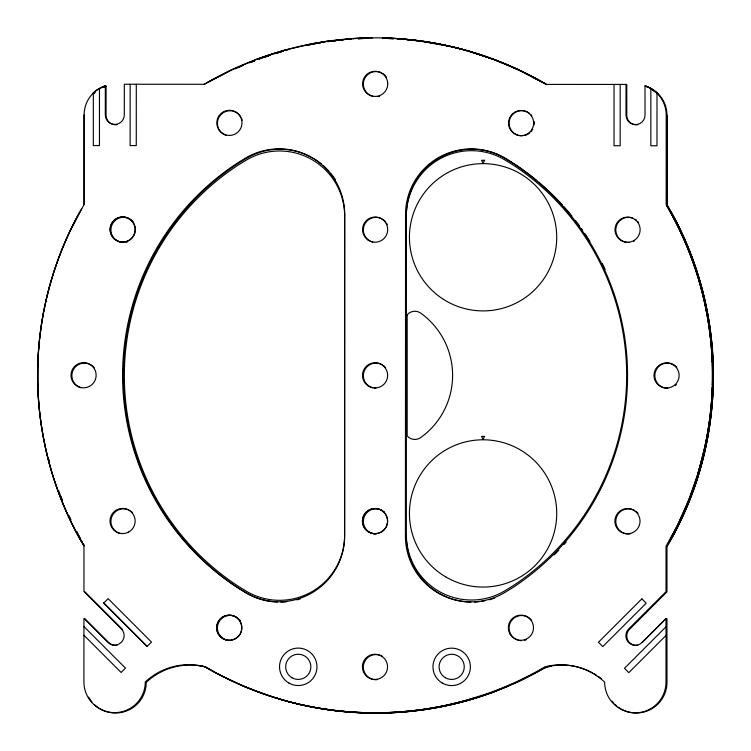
<?xml version="1.0" encoding="UTF-8"?>
<svg xmlns="http://www.w3.org/2000/svg" width="751" height="751" viewBox="0 0 751 751"><rect width="100%" height="100%" fill="white"/><g stroke="black" fill="none" stroke-linecap="round" stroke-linejoin="round"><path stroke-width="1.13" d="M49.463 463.977C57.254 492.647 68.773 520.359 83.971 545.902L83.952 591.441L121.352 628.859A9.51 9.51 0 0 1 121.343 642.302A9.51 9.51 0 0 1 107.891 642.302L83.943 618.336L83.924 681.946A30.688 30.688 0 0 0 124.075 711.141L127.661 709.714A30.688 30.688 0 0 0 145.29 681.964A63.61 63.61 0 0 1 204.77 666.719L206.206 667.592A337.518 337.518 0 0 0 465.723 700.467L487.718 693.445A337.452 337.452 0 0 0 538.307 670.699L544.963 666.832A63.976 63.976 0 0 1 576.759 666.822L581.884 668.371A63.976 63.976 0 0 1 604.639 682.115A30.688 30.688 0 0 0 622.241 709.883L625.827 711.31A30.688 30.688 0 0 0 666.006 682.133L666.024 618.542L642.058 642.49A9.51 9.51 0 0 1 628.606 642.481A9.51 9.51 0 0 1 628.615 629.028L666.034 591.638L666.053 546.24L677.336 525.54L688.836 499.715L697.867 473.731L704.86 446.864C719.721 379.086 712.868 306.737 685.466 242.967M68.961 233.345L84.112 204.403L84.121 114.922A30.688 30.688 0 0 1 105.328 85.736L105.29 114.903A9.51 9.51 0 0 0 114.8 124.413A9.51 9.51 0 0 0 124.309 114.903L124.328 84.243L204.31 84.281L231.468 69.918L257.527 58.972L270.848 54.401L284.413 50.242L311.158 44.018L325.878 41.446L351.299 38.761L324.845 41.662L311.158 44.018M84.112 204.403L84.121 114.912M93.331 93.021L93.312 145.581L99.451 145.572L99.47 88.43M102.511 87.557A30.688 30.688 0 0 1 106.098 86.13L106.06 115.297A9.51 9.51 0 0 0 112.631 124.337M130.158 84.234L130.13 145.591L136.269 145.581L136.288 84.234M614.046 84.403L614.027 145.76L620.166 145.75L620.185 84.403M650.864 88.627L650.845 145.769L656.984 145.769L657.003 93.152L649.455 87.773L645.006 85.924L645.025 115.1A9.51 9.51 0 0 1 635.515 124.6A9.51 9.51 0 0 1 626.005 115.091L626.015 84.422L546.043 84.403C496.608 55.208 439.617 39.221 382.25 37.916M637.777 645.362A9.51 9.51 0 0 1 629.563 629.244L666.972 591.835L666.972 546.306C728.63 443.522 728.554 307.638 666.944 204.807L666.972 115.316A30.688 30.688 0 0 0 645.776 86.13L650.216 87.98L657.989 93.622M37.7 368.168L37.672 381.283M37.719 367.37L38.282 354.294M713.309 382.456L712.783 395.608M713.328 381.696L713.3 368.581M712.248 387.244C711.516 411.586 707.78 435.777 701.95 459.415L697.867 473.731M712.314 384.934L712.333 364.113M37.907 363.015L37.907 387.525M38.048 359.748C40.347 306.915 55.555 254.777 81.596 208.778M712.746 396.312L711.676 409.483M38.329 353.477L39.437 340.447M711.61 410.121L709.995 423.311M39.521 339.63L41.155 326.657M41.277 325.85L43.445 312.932M709.92 423.855L707.742 437.063M43.596 312.172L46.299 299.311M707.667 437.495L704.926 450.713M46.468 298.598L49.716 285.812M704.86 451.013C697.773 482.574 685.719 512.933 670.005 541.171M49.895 285.173L53.687 272.463M53.875 271.909L58.212 259.283M58.381 258.832L63.272 246.3M63.413 245.971L68.895 233.467M239.954 634.323L240.695 632.924A12.579 12.579 0 0 0 228.511 615.182A12.579 12.579 0 0 0 218.438 634.191A12.579 12.579 0 0 0 239.954 634.323A12.579 12.579 0 0 1 218.438 634.191A12.579 12.579 0 0 1 228.511 615.191A12.579 12.579 0 0 1 240.695 632.933M666.972 546.306L671.704 538.251A337.518 337.518 0 0 0 671.704 213.049L666.944 204.807M532.384 129.773L532.731 129.219M94.1 93.368L93.875 93.622A30.688 30.688 0 0 1 95.283 92.298M103.779 603.025L108.125 598.678L151.505 642.096L147.158 646.433L103.779 603.025L147.158 646.433M642.058 642.499L666.024 618.552M666.024 626.775L624.475 668.296L628.812 672.643L666.015 635.449M93.115 93.218L96.776 90.082L105.328 85.736M128.534 532.093L129.876 531.248A12.579 12.579 0 0 0 128.271 509.788A12.579 12.579 0 0 0 109.993 521.156A12.579 12.579 0 0 0 128.534 532.083M551.347 665.959L544.691 667.949A337.518 337.518 0 0 1 285.164 700.739L263.179 693.708A337.452 337.452 0 0 1 212.589 670.934L205.934 667.076A63.976 63.976 0 0 0 174.138 667.048L169.013 668.597A63.976 63.976 0 0 0 146.257 682.34A30.688 30.688 0 0 1 128.637 710.099L125.06 711.516A30.688 30.688 0 0 1 99.958 708.747M592.689 672.934A63.61 63.61 0 0 0 546.127 667.076L519.636 681.044L494.402 691.624L481.307 696.233C418.298 717.121 349.093 718.594 285.164 700.739M204.3 84.272L206.412 82.995A337.518 337.518 0 0 1 543.931 83.108M544.569 667.949L546.127 667.076M207.492 82.46L232.134 69.674M507.3 686.48L493.585 692C424.399 717.703 346.849 720.012 276.349 698.073L275.298 697.754M633.553 241.371L634.36 240.94M239.316 67.102L243.202 65.375M102.53 87.604L106.098 86.13M251.191 62.117L254.232 60.906M251.322 62.089L254.57 60.85M257.743 58.963L284.141 50.392M268.464 55.762L263.188 57.602L268.717 55.762M259.245 58.972L262.137 57.968M282.977 51.228L275.298 53.556L280.855 51.941M474.538 697.82C408.206 718.472 335.509 717.721 269.581 695.895L244.169 686.461L218.597 674.417L204.77 666.719L199.55 665.593M465.723 700.476C397.579 719.458 323.597 716.407 257.311 691.671L243.587 686.142M306.342 45.473L311.627 44.337A337.518 337.518 0 0 0 306.286 45.398M317.898 43.248L320.086 42.873M322.263 42.497L324.441 42.131A337.518 337.518 0 0 0 322.329 42.422M313.702 43.943L315.72 43.614M318.002 43.248L320.283 42.882M322.573 42.516L324.854 42.15M332.796 40.986L336.157 40.554M327.558 41.643L329.426 41.418M334.017 40.873L336.317 40.601M339.762 40.197L343.216 39.794L340.654 39.981A337.518 337.518 0 0 1 342.813 39.765M351.28 39.099L347.826 39.39L351.29 39.174M358.124 38.677L367.793 38.254A337.518 337.518 0 0 0 357.992 38.611M358.208 38.686L367.455 38.357M368.121 37.916L372.505 37.925M382.494 38.301L393.768 38.667M667.836 388.229L666.259 388.183A12.579 12.579 0 0 1 654.853 375.275A12.579 12.579 0 0 1 667.01 363.08L668.587 363.127A12.579 12.579 0 0 1 676.848 367.314M382.503 38.029C437.279 39.061 491.623 54.063 539.481 80.667M493.369 59.291L518.979 70.021L546.803 84.628L544.691 83.352A337.518 337.518 0 0 0 453.003 47.05L466.7 50.57L493.369 59.291L466.972 50.711M392.895 38.695L383.001 38.207A337.518 337.518 0 0 1 393.871 38.611M404.376 39.428L398.678 38.968L404.442 39.474M406.657 39.615L412.506 40.188L406.742 39.681M418.298 40.901L413.66 40.329L418.241 40.929M424.08 41.615L420.607 41.183L451.914 46.825A337.518 337.518 0 0 0 425.235 41.756L439.955 44.328M518.979 70.021L543.611 82.807M116.105 240.236L117.494 240.987A12.579 12.579 0 0 0 135.236 228.802A12.579 12.579 0 0 0 116.217 218.719A12.579 12.579 0 0 0 116.105 240.236A12.579 12.579 0 0 1 116.217 218.729A12.579 12.579 0 0 1 135.236 228.802A12.579 12.579 0 0 1 117.494 240.977M512.933 162.948L507.272 159.484A65.637 65.637 0 0 0 406.347 214.824L406.347 536.486A65.628 65.628 0 0 0 470.943 602.105M84.891 591.835L122.3 629.244M84.891 618.74L108.848 642.696A9.51 9.51 0 0 0 117.062 645.362M83.943 626.569L125.455 668.127L121.118 672.464L83.934 635.252M666.597 205.417L666.728 205.624C694.45 253.312 710.286 307.826 712.267 362.958M79.353 212.646A337.518 337.518 0 0 0 79.24 537.847L83.971 545.911M81.211 540.072L82.263 541.893M83.314 543.715L84.365 545.536M673.365 217.593L666.165 204.666L666.203 115.119A30.688 30.688 0 0 0 645.006 85.933M80.939 540.767C65.177 512.548 53.312 482.123 46.111 450.609M671.704 213.049L678.247 225.582L687.634 246.375M673.6 218.043L679.627 230.041M76.64 531.511L80.16 538.251A337.518 337.518 0 0 1 76.574 531.539M679.786 230.397L685.372 242.742M68.979 515.881L70.838 519.823M687.775 246.703L692.657 259.236M692.826 259.686L697.163 272.313M60.944 496.702L62.117 499.903A337.518 337.518 0 0 1 58.644 490.75M49.022 459.593L49.331 460.551M697.341 272.866L701.134 285.577M701.312 286.225L704.56 299.011M49.435 463.883C42.967 439.673 38.939 414.768 37.991 389.722M704.72 299.715L707.433 312.576M46.046 450.309L43.314 437.091M707.573 313.345L709.742 326.263M43.229 436.66L41.07 423.451M709.864 327.06L711.488 340.043M40.986 422.907L39.381 409.708M711.582 340.86L712.671 353.89M39.305 409.079L38.254 395.899M712.727 354.707L713.281 367.783M38.207 395.195L37.691 382.052M666.972 115.316L666.972 204.863M666.972 618.74L666.972 682.34A30.688 30.688 0 0 1 626.813 711.516L623.227 710.099A30.688 30.688 0 0 1 620.673 708.747M626.775 84.628L626.775 115.297A9.51 9.51 0 0 0 637.777 124.685M310.942 157.006A65.628 65.628 0 0 0 245.596 158.865L238.931 162.948A253.622 253.622 0 0 0 238.931 588.362L245.596 592.445A65.628 65.628 0 0 0 277.448 602.067M311.956 157.56A65.628 65.628 0 0 1 321.522 164.094M323.287 165.595A65.628 65.628 0 0 1 329.032 171.331M330.534 173.087A65.628 65.628 0 0 1 335.303 179.667M300.297 598.866A65.628 65.628 0 0 1 296.964 599.861M286.713 601.758A65.628 65.628 0 0 1 280.912 602.105M566.207 542.044A253.622 253.622 0 0 1 564.01 544.541M558.763 550.239A253.622 253.622 0 0 1 554.135 554.989M513.853 163.558A253.622 253.622 0 0 1 536.974 180.662M538.664 182.08A253.622 253.622 0 0 1 562.527 205.126M564.01 206.778A253.622 253.622 0 0 1 571.896 216.044M575.332 220.381A253.622 253.622 0 0 1 579.331 225.685M581.274 228.379A253.622 253.622 0 0 1 582.551 230.181M585.057 233.833A253.622 253.622 0 0 1 587.498 237.523M588.099 238.452A253.622 253.622 0 0 1 589.882 241.259M602.264 263.479A253.622 253.622 0 0 1 605.118 269.478M494.815 598.012A65.628 65.628 0 0 1 489.286 599.786M484.78 600.856A65.628 65.628 0 0 1 481.353 601.438M479.044 601.729A65.628 65.628 0 0 1 474.416 602.067M593.619 673.459A63.61 63.61 0 0 1 596.36 675.121M598.134 676.304A63.61 63.61 0 0 1 601.57 678.848M406.366 215.8A65.102 65.102 0 0 1 505.489 160.282L512.098 164.338A251.604 251.604 0 0 1 512.098 586.362L505.489 590.417A65.102 65.102 0 0 1 406.366 534.9M670.896 212.852A337.518 337.518 0 0 1 670.784 538.054M531.896 130.552A12.579 12.579 0 0 1 530.891 131.772M529.746 132.861A12.579 12.579 0 0 1 524.104 135.555M522.536 135.762A12.579 12.579 0 0 1 509.694 119.39A12.579 12.579 0 0 1 529.643 113.476M530.807 114.556A12.579 12.579 0 0 1 531.821 115.767M534.149 121.568A12.579 12.579 0 0 1 534.168 124.722M628.962 242.47A12.579 12.579 0 0 1 615.914 228.135A12.579 12.579 0 0 1 632.445 218.006M635.28 219.395A12.579 12.579 0 0 1 636.538 220.343M637.674 221.442A12.579 12.579 0 0 1 638.669 222.671M676.332 384.531A12.579 12.579 0 0 1 675.149 385.582M377.049 679.674A12.579 12.579 0 0 1 373.895 679.561M372.355 679.204A12.579 12.579 0 0 1 363.353 667.47L363.418 665.893A12.579 12.579 0 0 1 382.39 656.346M526.122 639.861A12.579 12.579 0 0 1 524.611 640.321M521.485 640.669A12.579 12.579 0 0 1 519.908 640.547M518.359 640.227A12.579 12.579 0 0 1 510.952 634.661L510.211 633.271A12.579 12.579 0 0 1 531.492 620.223M230.191 640.547A12.579 12.579 0 0 1 218.222 623.527A12.579 12.579 0 0 1 238.452 618.664M239.55 619.8A12.579 12.579 0 0 1 240.508 621.068M119.794 533.426A12.579 12.579 0 0 1 116.583 510.887L117.954 510.098A12.579 12.579 0 0 1 130.064 510.671M131.359 511.581A12.579 12.579 0 0 1 132.523 512.642M226.06 135.283A12.579 12.579 0 0 1 219.78 130.693L218.945 129.35A12.579 12.579 0 0 1 223.967 112.284A12.579 12.579 0 0 1 241.033 117.316M241.7 118.742A12.579 12.579 0 0 1 242.188 120.244M127.567 241.803A12.579 12.579 0 0 1 126.046 242.226M119.794 241.925A12.579 12.579 0 0 1 118.311 241.371L116.921 240.63A12.579 12.579 0 0 1 114.19 221.442A12.579 12.579 0 0 1 133.556 222.352M379.508 96.222A12.579 12.579 0 0 1 377.969 96.579M373.256 96.447A12.579 12.579 0 0 1 363.418 85.407L363.353 83.83A12.579 12.579 0 0 1 381.583 72.922M382.944 73.72A12.579 12.579 0 0 1 386.296 77.034M630.061 533.867A12.579 12.579 0 0 1 622.41 532.478L621.068 531.642A12.579 12.579 0 0 1 617.688 514.754A12.579 12.579 0 0 1 634.342 510.323M635.675 511.159A12.579 12.579 0 0 1 637.993 513.299M80.995 387.751A12.579 12.579 0 0 1 74.002 368.638A12.579 12.579 0 0 1 94.335 367.887M372.806 242.094A12.579 12.579 0 0 1 365.315 223.169A12.579 12.579 0 0 1 385.629 221.883M386.558 223.169A12.579 12.579 0 0 1 387.319 224.549M375.932 388.229A12.579 12.579 0 0 1 374.355 388.136M372.806 387.835A12.579 12.579 0 0 1 365.315 368.91A12.579 12.579 0 0 1 385.629 367.633M375.932 533.98A12.579 12.579 0 0 1 363.747 518.274A12.579 12.579 0 0 1 381.996 510.37M383.329 511.224A12.579 12.579 0 0 1 384.54 512.229M70.772 519.852A337.518 337.518 0 0 1 68.932 515.909M235.185 68.885A337.518 337.518 0 0 1 240.142 66.651M249.163 62.849A337.518 337.518 0 0 1 254.214 60.85M259.302 58.925A337.518 337.518 0 0 1 270.604 54.992M274.744 53.659A337.518 337.518 0 0 1 277.861 52.701M279.945 52.072A337.518 337.518 0 0 1 283.071 51.162M285.164 50.57A337.518 337.518 0 0 1 288.309 49.707M313.758 43.915A337.518 337.518 0 0 1 315.899 43.52M318.039 43.136A337.518 337.518 0 0 1 320.179 42.769M327.699 41.596A337.518 337.518 0 0 1 329.858 41.296M333.087 40.864A337.518 337.518 0 0 1 336.326 40.47M347.15 39.362A337.518 337.518 0 0 1 351.487 39.024M397.129 38.799A337.518 337.518 0 0 1 404.714 39.362M406.882 39.559A337.518 337.518 0 0 1 411.21 39.981M414.458 40.338A337.518 337.518 0 0 1 424.165 41.596M619.847 708.24A30.688 30.688 0 0 1 618.251 707.16M616.731 705.978A30.688 30.688 0 0 1 614.59 704.034M613.276 702.626A30.688 30.688 0 0 1 612.046 701.143M117.062 124.685A9.51 9.51 0 0 1 114.086 124.685M99.132 708.24A30.688 30.688 0 0 1 94.57 704.701M91.932 701.894A30.688 30.688 0 0 1 88.684 697.116M344.709 214.514L344.596 536.176A65.628 65.628 0 0 1 244.666 592.098L238.001 588.014A253.622 253.622 0 0 1 238.142 162.61L243.812 159.137A65.637 65.637 0 0 1 344.709 214.523M405.54 214.533L405.427 536.205A65.628 65.628 0 0 0 505.329 592.201L511.994 588.108A253.622 253.622 0 0 0 512.144 162.704L505.479 158.611A65.628 65.628 0 0 0 405.54 214.533M407.192 314.838L407.183 435.937A10.139 10.139 0 0 0 419.922 438.115L424.174 434.96A76.705 76.705 0 0 0 424.174 315.739L420.982 313.289A10.139 10.139 0 0 0 408.638 313.374L407.192 314.838M387.741 83.53L387.685 85.116A12.579 12.579 0 0 1 368.262 94.373A12.579 12.579 0 0 1 369.051 72.866A12.579 12.579 0 0 1 387.741 83.53M484.611 160.292L483.071 163.361L481.541 160.292L484.611 160.292M484.611 436.406L483.071 439.476L481.541 436.406L484.611 436.406M532.14 129.106L531.304 130.449A12.579 12.579 0 0 1 509.845 128.721A12.579 12.579 0 0 1 521.325 110.51A12.579 12.579 0 0 1 532.14 129.116M641.861 598.866L598.444 642.255L602.79 646.592L646.198 603.213L641.861 598.866M245.511 160.583L238.902 164.638A251.604 251.604 0 0 0 238.902 586.662L245.511 590.718A65.102 65.102 0 0 0 344.634 535.21L344.634 216.1A65.102 65.102 0 0 0 245.511 160.583M634.126 240.423L632.727 241.165A12.579 12.579 0 0 1 615.003 228.961A12.579 12.579 0 0 1 634.022 218.898A12.579 12.579 0 0 1 634.126 240.423M353.993 38.498L352.444 38.667L366.31 38.019L353.993 38.498M83.999 362.677L82.413 362.733A12.579 12.579 0 0 0 70.998 375.631A12.579 12.579 0 0 0 83.154 387.835L84.732 387.779A12.579 12.579 0 0 0 96.147 374.89A12.579 12.579 0 0 0 83.999 362.686M666.888 388.032L665.311 387.967A12.579 12.579 0 0 1 656.045 368.544A12.579 12.579 0 0 1 677.552 369.342A12.579 12.579 0 0 1 666.888 388.032M634.37 510.68L632.999 509.891A12.579 12.579 0 0 0 616.533 514.961A12.579 12.579 0 0 0 620.542 531.708L621.922 532.487A12.579 12.579 0 0 0 638.378 527.427A12.579 12.579 0 0 0 634.37 510.68M219.189 130.205L218.353 128.862A12.579 12.579 0 0 1 229.215 110.284A12.579 12.579 0 0 1 240.649 128.515A12.579 12.579 0 0 1 219.189 130.195M510.192 634.295L509.46 632.896A12.579 12.579 0 0 1 521.654 615.163A12.579 12.579 0 0 1 531.717 634.182A12.579 12.579 0 0 1 510.192 634.285M387.544 667.188L387.488 665.602A12.579 12.579 0 0 0 368.065 656.336A12.579 12.579 0 0 0 368.844 677.843A12.579 12.579 0 0 0 387.544 667.188M443.456 299.349A73.645 73.645 0 0 0 556.641 240.545A73.645 73.645 0 0 0 449.126 171.923A73.645 73.645 0 0 0 443.456 299.349M446.254 577.2A73.645 73.645 0 0 0 556.716 513.421A73.645 73.645 0 0 0 446.254 449.652A73.645 73.645 0 0 0 446.254 577.2M368.15 240.076A12.579 12.579 0 0 0 387.676 230.397A12.579 12.579 0 0 0 369.53 218.334A12.579 12.579 0 0 0 368.15 240.076M368.103 385.836A12.579 12.579 0 0 0 387.619 376.157A12.579 12.579 0 0 0 369.483 364.085A12.579 12.579 0 0 0 368.103 385.836M368.056 531.577A12.579 12.579 0 0 0 387.572 521.898A12.579 12.579 0 0 0 369.426 509.826A12.579 12.579 0 0 0 368.056 531.577A12.579 12.579 0 0 0 387.572 521.889A12.579 12.579 0 0 0 369.426 509.835A12.579 12.579 0 0 0 368.056 531.577M442.311 683.072A18.719 18.719 0 0 0 470.389 666.879A18.719 18.719 0 0 0 442.32 650.657A18.719 18.719 0 0 0 442.311 683.072M288.891 683.025A18.719 18.719 0 0 0 316.978 666.822A18.719 18.719 0 0 0 288.9 650.601A18.719 18.719 0 0 0 288.891 683.025M445.381 677.749A12.579 12.579 0 0 0 464.259 666.869A12.579 12.579 0 0 0 445.39 655.961A12.579 12.579 0 0 0 445.381 677.749M291.961 677.721A12.579 12.579 0 0 0 310.839 666.832A12.579 12.579 0 0 0 291.97 655.923A12.579 12.579 0 0 0 291.961 677.721"/></g></svg>
